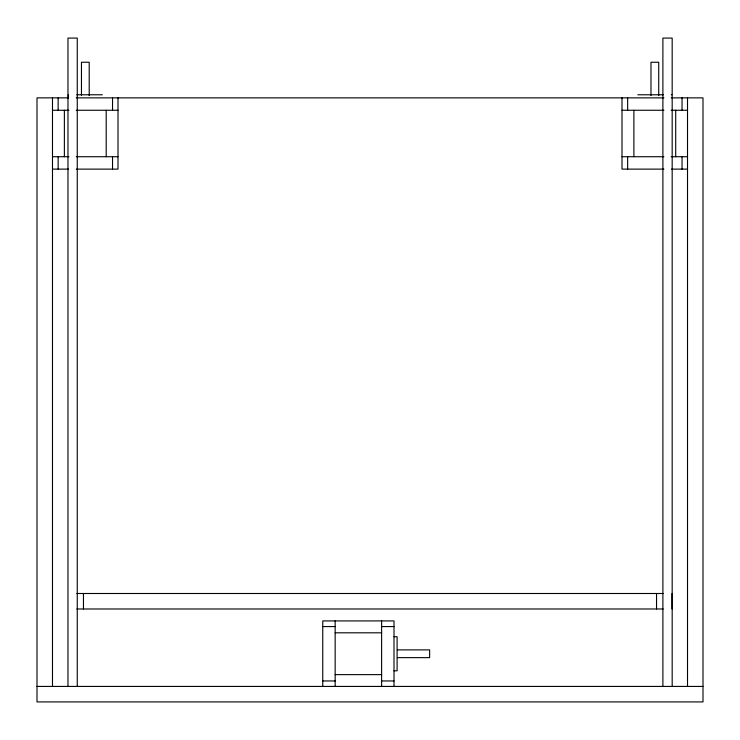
<?xml version="1.0" encoding="UTF-8"?>
<svg xmlns="http://www.w3.org/2000/svg" width="740" height="740" viewBox="0 0 740 740"><rect width="100%" height="100%" fill="white"/><g stroke="black" fill="none" stroke-linecap="round" stroke-linejoin="round"><path stroke-width="1.11" d="M76.821 94.775L102.379 94.775M637.806 94.775L663.364 94.775M671.3 94.775L671.883 94.775M68.654 97.865L37 97.865L37 701.918L703 701.918L703 97.865L671.3 97.865M76.275 97.865L663.91 97.865M52.485 110.26L68.903 110.26M76.275 110.26L118.002 110.26M621.998 110.26L663.91 110.26M671.189 110.26L687.515 110.26M52.485 156.723L68.903 156.723M76.275 156.723L118.002 156.723M621.998 156.723L663.91 156.723M671.189 156.723L687.515 156.723M52.485 169.118L68.543 169.118M76.275 169.118L118.002 169.118L118.002 97.865M663.91 169.118L621.998 169.118L621.998 97.865M671.559 169.118L687.515 169.118M76.831 593.499L663.17 593.499M76.831 608.983L663.17 608.983M322.76 626.567L335.155 626.567M381.618 626.567L394.004 626.567M335.155 632.811L381.618 632.811M394.004 636.724L397.103 636.724L397.103 670.801L394.004 670.801M397.417 649.887L429.635 649.887L429.635 657.638L397.417 657.638M335.155 674.63L381.618 674.63M322.76 680.957L335.155 680.957M381.618 680.957L394.004 680.957M37 686.424L703 686.424M687.515 97.865L687.515 686.424M682.04 97.865L682.04 110.26M682.04 156.723L682.04 169.118M675.712 110.26L675.712 156.723M672.179 686.424L672.179 38.082L662.892 38.082L662.892 686.424M672.022 593.499L672.022 608.983M658.72 95.608L658.72 62.243L650.978 62.243L650.978 95.608M656.537 593.499L656.537 608.983M633.893 110.26L633.893 156.723M627.649 97.865L627.649 110.26M627.649 156.723L627.649 169.118M394.004 686.424L394.004 620.916L322.76 620.916L322.76 686.424M381.618 620.916L381.618 686.424M335.155 620.916L335.155 686.424M112.535 97.865L112.535 110.26M112.535 156.723L112.535 169.118M106.199 110.26L106.199 156.723M89.207 95.608L89.207 62.243L81.465 62.243L81.465 95.608M83.463 593.499L83.463 608.983M77.265 686.424L77.265 38.082L67.978 38.082L67.978 686.424M68.302 94.775L68.302 97.865M64.38 110.26L64.38 156.723M58.146 97.865L58.146 110.26M58.146 156.723L58.146 169.118M52.485 97.865L52.485 686.424"/></g></svg>
